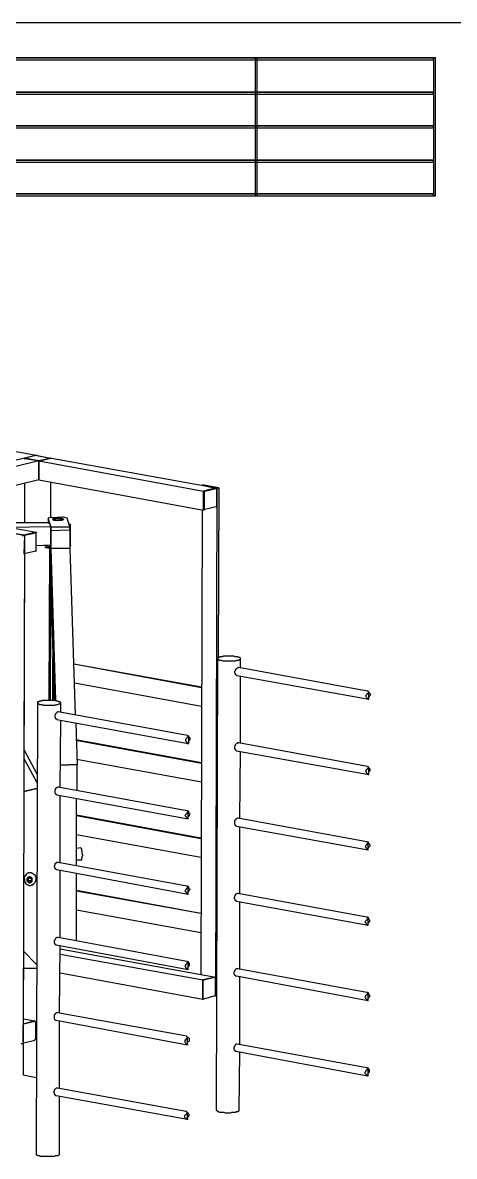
# Model space of a CAD drawing. Extents: x 41 to 1544, y 35 to 1189.
# Drawn here: x 628.7 to 785.4, y 776.9 to 1188.7 of the extents above; entities that cross this region are included whole.
import ezdxf

# ---------------------------------------------------------------- set-up
doc = ezdxf.new("R2010")
doc.units = 0
doc.layers.add('2345-64C-02_Sort_layout', color=7, linetype='CONTINUOUS')

msp = doc.modelspace()

# ---------------------------------------------------------------- linework, layer by layer
at = {"layer": '2345-64C-02_Sort_layout', "color": 7}
for points in [[(1543.6801, 1188.72), (40.56, 1188.72)], [(490.08, 1175.28), (777.84, 1175.28), (777.84, 1176), (490.08, 1176), (490.08, 1175.28), (490.08, 1175.28)], [(490.08, 1162.8), (777.84, 1162.8), (777.84, 1163.52), (490.08, 1163.52), (490.08, 1162.8), (490.08, 1162.8)], [(490.08, 1150.5601), (777.84, 1150.5601), (777.84, 1151.2801), (490.08, 1151.2801), (490.08, 1150.5601), (490.08, 1150.5601)], [(490.08, 1138.08), (777.84, 1138.08), (777.84, 1138.8), (490.08, 1138.8), (490.08, 1138.08), (490.08, 1138.08)], [(490.08, 1125.84), (777.84, 1125.84), (777.84, 1126.56), (490.08, 1126.56), (490.08, 1125.84), (490.08, 1125.84)], [(633.6, 1031.52), (414.48, 1071.6)], [(629.28, 1030.5601), (568.32, 1015.68)], [(633.36, 1031.52), (629.28, 1030.5601)], [(633.36, 1031.52), (629.28, 1030.5601)], [(629.28, 1030.5601), (629.52, 1030.5601)], [(629.28, 1030.5601), (629.28, 1030.5599)], [(629.28, 1030.5601), (629.28, 1030.3199), (629.52, 1030.3199)], [(634.56, 1029.6), (629.28, 1030.5601)], [(633.84, 1031.52), (633.6, 1031.52), (629.52, 1030.5601)], [(629.52, 1030.5601), (629.52, 1030.5599)], [(634.32, 1029.6), (629.52, 1030.5601)], [(634.32, 1029.6), (629.52, 1030.3199)], [(634.08, 1031.52), (633.36, 1031.52)], [(633.84, 1031.52), (638.64, 1030.5601)], [(634.08, 1031.52), (638.64, 1030.5601)], [(634.32, 1029.6), (634.56, 1029.6), (638.64, 1030.5601), (638.64, 1030.5599)], [(639.12, 1030.5601), (634.56, 1029.6)], [(634.8, 1029.6), (638.88, 1030.5601)], [(638.88, 1030.5601), (638.64, 1030.5599)], [(638.88, 1030.5601), (639.12, 1030.5601)], [(639.12, 1030.5601), (698.88, 1019.76), (694.32, 1018.56)], [(634.56, 1029.6), (573.6, 1014.48)], [(634.56, 1029.6), (634.56, 1022.64), (589.68, 1011.6)], [(634.32, 1029.6), (634.8, 1029.6)], [(634.56, 1029.6), (694.32, 1018.56)], [(634.56, 1022.64), (634.56, 1029.6)], [(629.28, 1021.44), (629.28, 1007.04)], [(634.56, 1022.64), (694.32, 1011.6)], [(638.88, 1008.96), (638.88, 1021.92)], [(693.84, 1020.72), (699.12, 1019.52)], [(694.56, 1020.72), (693.84, 1020.72)], [(694.32, 1011.6), (694.32, 1018.56)], [(694.32, 1018.32), (694.56, 1018.32), (694.56, 1018.56)], [(694.32, 1018.32), (694.32, 1012.08)], [(699.84, 1019.76), (694.56, 1020.72)], [(694.56, 1018.56), (698.64, 1019.52)], [(694.8, 1018.56), (694.56, 1018.56), (694.56, 1018.08)], [(694.56, 1018.08), (694.56, 1012.08)], [(694.8, 1018.56), (698.88, 1019.52)], [(699.12, 1019.52), (698.64, 835.2)], [(698.64, 1019.52), (698.88, 1019.52)], [(698.88, 1019.76), (698.88, 1019.52)], [(698.88, 1019.52), (699.12, 1019.52)], [(699.12, 1019.28), (699.12, 1019.52), (698.88, 1019.52)], [(699.12, 1019.52), (699.84, 1019.76), (699.6, 958.08)], [(699.12, 1013.04), (699.12, 1019.28)], [(569.04, 1006.56), (569.04, 1013.52), (629.04, 1002.48)], [(573.6, 1014.48), (633.6, 1003.68), (629.04, 1002.48)], [(639.12, 1008.96), (643.2, 1009.2)], [(644.88, 1008.72), (643.2, 1009.2)], [(693.84, 1011.84), (693.36, 842.88)], [(694.56, 1011.84), (694.32, 1011.84), (694.32, 1012.08)], [(694.32, 1011.6), (694.56, 1011.84)], [(694.56, 1012.08), (694.56, 1011.84), (694.8, 1011.84)], [(694.56, 1011.84), (694.8, 1011.84)], [(698.88, 1012.8), (694.8, 1011.84)], [(698.88, 1012.8), (699.12, 1012.8), (699.12, 1013.04)], [(638.88, 1005.6), (623.52, 1005.36)], [(638.4, 1007.04), (625.68, 1007.04)], [(639.12, 1008.96), (637.92, 1008.72)], [(637.92, 1008.72), (637.92, 1007.28)], [(638.88, 1005.6), (637.92, 1008.72)], [(637.92, 1007.04), (637.92, 1007.28)], [(637.92, 1007.04), (638.16, 1007.04)], [(638.4, 1007.04), (638.88, 1005.6)], [(638.88, 1005.6), (645.84, 1005.6)], [(638.88, 1005.6), (638.88, 1004.16)], [(638.88, 998.88), (638.88, 1005.6)], [(639.6, 1008.24), (639.6, 1008.48), (639.84, 1008.48), (640.08, 1008.72), (642.72, 1008.72), (642.96, 1008.48), (643.44, 1008.48), (643.44, 1008.24), (643.2, 1008.24), (642.96, 1008), (642.72, 1008), (639.84, 1008), (639.84, 1008.24), (639.6, 1008.24)], [(641.52, 1008), (642.96, 1008), (643.2, 1008.24), (643.2, 1008.48), (642.96, 1008.48), (642.72, 1008.72), (640.32, 1008.72), (640.08, 1008.48), (639.84, 1008.48), (639.6, 1008.48), (639.6, 1008.24), (639.84, 1008.24), (639.84, 1008), (641.52, 1008), (642.48, 1008), (642.48, 1008.24), (642.96, 1008.24), (642.96, 1008.48), (642.24, 1008.48), (642, 1008.72), (640.8, 1008.72), (640.56, 1008.48), (640.08, 1008.48), (640.08, 1008.24), (640.32, 1008.24), (640.56, 1008), (641.52, 1008)], [(639.6, 1008.24), (639.84, 1008.24)], [(643.2, 1008.24), (643.44, 1008.24)], [(645.84, 1005.6), (644.88, 1008.72)], [(645.84, 1006.56), (645.6, 1006.56)], [(645.84, 1006.32), (645.6, 1006.08)], [(645.84, 1006.32), (646.08, 1006.32), (645.84, 1006.56)], [(645.84, 1004.4), (645.84, 1005.6)], [(646.08, 998.88), (646.08, 1006.32)], [(629.28, 1002.48), (623.76, 1003.44)], [(628.56, 1002.24), (629.28, 1002.48), (628.8, 817.92)], [(629.04, 1002.48), (629.28, 1002.48), (633.36, 1003.68)], [(629.28, 1002.24), (629.04, 996)], [(629.28, 1002.48), (633.36, 1003.44)], [(629.28, 1002.48), (629.28, 1002.24)], [(633.6, 1003.44), (633.36, 1003.68)], [(633.6, 1003.2), (633.6, 1003.44), (633.36, 1003.44)], [(633.6, 1003.68), (633.6, 1003.44)], [(633.6, 997.2), (633.6, 1003.2)], [(645.84, 1004.4), (638.88, 1004.16), (638.64, 942.48)], [(645.84, 1004.4), (638.88, 1004.16)], [(645.84, 1004.4), (645.84, 997.68)], [(633.36, 996.72), (629.28, 995.76)], [(633.36, 996.72), (633.6, 996.72), (633.6, 997.2)], [(638.88, 998.88), (633.6, 998.64)], [(636.72, 998.88), (636.72, 998.64)], [(636.96, 998.64), (636.72, 998.64)], [(636.96, 998.64), (638.4, 998.4)], [(638.4, 998.16), (636.96, 998.16)], [(638.4, 998.16), (636.96, 998.16)], [(636.96, 997.92), (636.96, 998.16)], [(636.96, 998.16), (636.96, 997.92)], [(637.68, 997.92), (636.96, 997.92)], [(637.68, 997.92), (637.68, 998.16)], [(638.4, 998.16), (637.68, 998.16)], [(637.68, 997.92), (637.68, 998.16)], [(637.68, 997.92), (638.4, 997.92)], [(638.4, 998.88), (638.16, 942.48)], [(638.88, 997.68), (640.56, 942.48)], [(645.84, 997.68), (638.88, 997.68)], [(638.88, 997.68), (638.88, 984)], [(646.08, 998.88), (646.08, 998.88), (646.08, 998.64), (645.84, 998.64)], [(645.84, 998.64), (646.08, 998.64)], [(645.84, 997.68), (647.76, 937.2)], [(629.04, 996), (629.28, 995.7599)], [(629.28, 995.76), (629.04, 924.48)], [(629.04, 995.76), (629.28, 995.76)], [(629.28, 995.76), (629.28, 995.7599), (629.04, 995.7599)], [(629.28, 995.76), (629.52, 995.76)], [(638.88, 984), (640.08, 942.48)], [(629.04, 958.56), (629.28, 958.56)], [(629.04, 956.64), (629.04, 956.64)], [(639.6, 942.48), (639.6, 958.08), (640.08, 944.64)], [(639.6, 958.08), (639.84, 958.08)], [(693.6, 947.28), (647.28, 955.68)], [(693.6, 947.04), (647.28, 955.68)], [(699.36, 957.6), (698.88, 793.68)], [(700.8, 957.12), (701.28, 956.88), (706.08, 956.88), (706.32, 957.12), (707.28, 957.12), (707.28, 957.36), (707.76, 957.36), (707.76, 957.84), (707.52, 958.08), (707.28, 958.08), (707.04, 958.08), (706.8, 958.32), (705.84, 958.32), (705.36, 958.56), (701.52, 958.56), (701.28, 958.32), (700.32, 958.32), (700.08, 958.08), (699.6, 958.08), (699.6, 957.84), (699.36, 957.84), (699.36, 957.6), (699.6, 957.36), (699.84, 957.36), (700.08, 957.12), (700.8, 957.12)], [(707.76, 954.24), (707.76, 957.6)], [(707.04, 954.48), (706.8, 954.48), (706.8, 954.24), (706.56, 954.24), (706.08, 953.7599), (705.84, 953.7599), (705.84, 953.28), (705.6, 953.04), (705.6, 952.8)], [(705.6, 952.8), (705.6, 952.56), (705.84, 952.32), (705.84, 952.08), (706.08, 951.84), (706.32, 951.84), (706.32, 951.6), (706.56, 951.6)], [(706.56, 951.6), (754.32, 942.96)], [(753.84, 945.84), (707.04, 954.48)], [(707.76, 926.88), (707.76, 951.36)], [(629.04, 949.92), (629.28, 949.92)], [(693.6, 940.32), (647.52, 948.72)], [(640.08, 942.48), (640.08, 944.64)], [(640.08, 944.64), (640.32, 944.64)], [(754.08, 945.6), (754.32, 945.6), (754.08, 945.36), (754.08, 945.12), (753.84, 944.88), (753.6, 944.88), (753.6, 944.64), (753.12, 944.16)], [(753.12, 944.16), (753.36, 943.92), (753.6, 943.44), (754.08, 942.96), (754.32, 942.96)], [(754.08, 945.84), (753.84, 945.84), (753.84, 945.84), (754.08, 945.84), (754.08, 945.6)], [(754.32, 942.96), (754.32, 945.6)], [(754.32, 943.68), (754.56, 943.92), (754.56, 944.16), (755.04, 944.64), (754.56, 945.12), (754.56, 945.36), (754.32, 945.36)], [(634.08, 941.76), (633.6, 777.6)], [(635.52, 941.04), (635.76, 941.04), (636.24, 940.8), (640.32, 940.8), (640.8, 941.04), (641.52, 941.04), (641.76, 941.28), (642.24, 941.28), (642.24, 941.52), (642.48, 941.52), (642.48, 941.7599), (642.24, 941.7599), (642.24, 942), (642, 942), (641.76, 942), (641.52, 942.24), (640.8, 942.24), (640.32, 942.48), (635.76, 942.48), (635.52, 942.24), (634.8, 942.24), (634.56, 942), (634.08, 942), (634.08, 941.52), (634.32, 941.28), (634.56, 941.28), (634.8, 941.04), (635.52, 941.04)], [(642.48, 938.16), (642.48, 941.76)], [(641.52, 938.4), (641.28, 938.4), (640.56, 937.68), (640.56, 937.44), (640.32, 937.2), (640.32, 936.72)], [(640.32, 936.72), (640.32, 936.24), (640.56, 936), (640.56, 935.7599), (641.04, 935.7599), (641.04, 935.52)], [(641.04, 935.52), (688.8, 926.88)], [(688.56, 929.76), (641.52, 938.4)], [(642.24, 910.8), (642.48, 935.28)], [(648, 934.32), (648.48, 919.2), (642.24, 918.96)], [(648, 928.32), (693.6, 919.92)], [(648, 928.08), (693.6, 919.68)], [(688.8, 929.76), (688.8, 929.52), (689.04, 929.52), (688.8, 929.52), (688.8, 929.28), (688.56, 929.28), (688.32, 929.04), (688.32, 928.8), (687.84, 928.32), (687.84, 928.08)], [(687.84, 928.08), (687.84, 927.84), (688.56, 927.12), (688.56, 926.88), (689.04, 926.88)], [(688.56, 929.76), (688.56, 929.7599), (688.56, 929.7599), (688.8, 929.7599)], [(689.04, 926.88), (689.04, 929.52)], [(689.04, 927.6), (689.04, 927.84), (689.52, 928.32), (689.52, 928.56), (689.52, 928.8), (689.04, 929.28), (689.04, 929.52)], [(707.04, 927.12), (706.56, 927.12), (706.56, 926.88), (706.08, 926.64), (705.84, 926.4), (705.84, 926.16), (705.6, 925.92), (705.6, 925.44)], [(753.84, 918.48), (707.04, 927.12)], [(629.04, 924.72), (633.84, 915.84)], [(705.6, 925.44), (705.6, 924.96), (705.84, 924.96), (705.84, 924.72), (706.32, 924.24)], [(706.32, 924.24), (754.32, 915.6)], [(707.52, 899.52), (707.76, 924)], [(629.04, 921.36), (633.84, 912.72)], [(642.24, 918.96), (648.48, 919.2)], [(648.24, 921.12), (693.6, 912.96)], [(648.48, 909.84), (648.48, 919.2)], [(754.08, 918.48), (754.08, 918.24), (754.32, 918.24), (753.84, 917.76), (753.84, 917.52), (753.6, 917.52), (753.36, 917.28), (753.36, 917.04), (753.12, 916.8)], [(753.84, 918.48), (753.84, 918.48), (753.84, 918.48), (754.08, 918.48)], [(753.12, 916.8), (753.36, 916.56), (753.36, 916.32), (754.08, 915.6), (754.32, 915.6)], [(754.32, 915.6), (754.32, 918.24)], [(754.32, 916.32), (754.32, 916.56), (754.8, 917.04), (754.8, 917.28), (754.8, 917.52), (754.32, 918), (754.32, 918.24)], [(629.04, 909.36), (633.84, 910.56)], [(633.84, 910.56), (629.04, 909.36)], [(641.52, 911.04), (641.28, 911.04), (641.04, 910.8), (640.8, 910.8), (640.56, 910.56), (640.56, 910.32), (640.32, 910.08), (640.32, 909.36)], [(688.32, 902.4), (641.52, 911.04)], [(640.32, 909.36), (640.32, 908.88), (640.56, 908.64), (640.56, 908.4), (640.8, 908.4), (641.04, 908.16)], [(641.04, 908.16), (688.8, 899.52)], [(642.24, 883.44), (642.24, 907.92)], [(648.24, 882.48), (648.24, 906.96)], [(688.56, 902.4), (688.8, 902.4), (688.8, 901.92), (688.56, 901.68), (688.32, 901.68), (688.32, 901.44), (687.6, 900.72)], [(688.56, 902.4), (688.56, 902.4), (688.32, 902.4), (688.32, 902.4), (688.56, 902.4)], [(688.8, 899.52), (688.8, 902.16)], [(688.8, 900.48), (689.04, 900.48), (689.28, 900.72), (689.28, 900.96), (689.52, 901.2), (689.28, 901.44), (689.04, 901.92), (688.8, 902.16)], [(648.24, 900.96), (693.36, 892.56)], [(648.24, 900.72), (693.36, 892.32)], [(687.6, 900.72), (688.32, 900), (688.32, 899.76), (688.56, 899.76), (688.8, 899.52)], [(706.8, 899.76), (706.56, 899.76), (706.08, 899.28), (705.84, 899.28), (705.84, 899.04), (705.6, 898.8), (705.6, 898.08)], [(705.6, 898.08), (705.6, 897.6), (705.84, 897.36), (705.84, 897.12), (706.08, 897.12), (706.32, 896.88)], [(753.6, 891.12), (706.8, 899.76)], [(648.24, 893.76), (693.36, 885.6)], [(706.32, 896.88), (754.08, 888.24)], [(707.52, 872.16), (707.52, 896.64)], [(753.84, 891.12), (754.08, 891.12), (754.08, 890.64), (753.84, 890.4), (753.6, 890.4), (753.6, 890.16), (753.12, 889.68), (753.12, 889.44)], [(753.84, 891.12), (753.84, 891.12), (753.6, 891.12), (753.84, 891.12)], [(754.08, 888.24), (754.08, 890.88)], [(754.08, 888.96), (754.8, 889.68), (754.8, 889.92), (754.56, 890.16), (754.56, 890.4), (754.08, 890.88)], [(649.68, 888.96), (648.24, 888.72)], [(650.16, 888), (650.16, 888.72), (649.92, 888.72), (649.68, 888.96)], [(650.16, 888), (650.16, 886.8), (650.4, 886.56), (650.4, 886.08), (650.16, 885.84), (650.16, 885.36)], [(753.12, 889.44), (753.12, 889.2), (753.6, 888.72), (753.6, 888.48), (753.84, 888.48), (754.08, 888.24)], [(641.52, 883.68), (641.04, 883.68), (640.32, 882.96), (640.32, 882.48), (640.08, 882.24)], [(640.08, 882.24), (640.08, 882), (640.32, 881.76), (640.32, 881.28), (640.56, 881.28), (640.8, 881.04), (641.04, 881.04)], [(688.32, 875.04), (641.52, 883.68)], [(648.24, 884.64), (649.92, 884.64)], [(649.92, 884.64), (650.16, 884.64), (650.16, 885.36)], [(629.28, 877.68), (629.28, 878.4), (630, 879.12), (630.24, 879.12)], [(629.28, 877.68), (629.28, 876.72), (629.76, 876.24), (629.76, 876), (630, 875.76), (630.24, 875.76), (630.48, 875.52), (630.72, 875.52), (630.96, 875.28), (631.68, 875.28), (631.92, 875.52), (632.4, 875.52), (632.4, 875.76)], [(629.76, 878.88), (629.52, 878.64)], [(633.6, 877.68), (633.6, 878.16), (633.36, 878.64), (633.36, 878.88), (633.12, 879.12), (632.88, 879.12), (632.4, 879.6), (632.16, 879.6), (631.92, 879.84), (630.72, 879.84), (630.48, 879.6), (630.24, 879.6), (630, 879.36), (630, 879.12), (629.76, 878.88)], [(632.16, 877.2), (632.16, 877.92), (631.92, 878.16), (631.68, 878.16), (631.44, 878.4), (630.96, 878.4), (630.72, 878.16), (630.48, 878.16), (630.48, 877.92), (630.24, 877.68), (630.24, 876.96), (630.96, 876.24), (631.44, 876.24), (631.68, 876.48), (631.92, 876.48), (631.92, 876.48), (632.16, 876.72), (632.16, 876.96), (632.16, 877.2)], [(630.48, 877.92), (630.48, 877.68), (630.24, 877.68), (630.48, 877.44), (630.48, 876.96), (630.72, 876.96), (630.72, 876.72), (630.96, 876.72), (631.2, 876.48), (631.68, 876.48), (631.68, 876.72), (632.16, 876.72), (632.16, 876.96)], [(630.72, 877.2), (630.72, 877.68), (630.72, 877.92), (631.2, 877.92), (631.2, 878.16)], [(630.72, 877.68), (630.96, 877.92), (630.96, 878.16)], [(630.72, 877.44), (630.72, 877.68)], [(630.72, 877.44), (630.72, 877.2)], [(631.2, 878.16), (630.96, 878.16), (631.2, 878.16)], [(630.96, 878.16), (631.68, 878.16)], [(631.2, 878.16), (631.44, 878.16), (631.44, 877.92), (631.68, 877.92), (631.92, 877.68)], [(631.68, 878.16), (631.44, 878.16), (631.2, 878.16)], [(631.92, 877.68), (631.68, 877.92), (631.68, 878.16), (631.92, 878.16)], [(631.68, 878.16), (632.16, 877.44), (631.92, 877.44), (631.92, 877.68)], [(631.68, 876.96), (632.16, 877.44)], [(631.92, 877.68), (631.92, 877.2)], [(631.92, 877.44), (631.92, 877.2)], [(633.36, 876.72), (633.36, 876.96), (633.6, 877.2), (633.6, 877.68)], [(641.04, 881.04), (688.8, 872.16)], [(642.24, 856.32), (642.24, 880.8)], [(648.24, 855.12), (648.24, 879.6)], [(630.72, 877.2), (630.96, 876.96), (631.2, 876.96)], [(630.72, 877.2), (630.96, 876.96)], [(631.68, 876.96), (631.44, 876.96), (631.2, 876.96), (631.2, 876.96), (630.96, 876.96)], [(631.92, 877.2), (631.68, 876.96), (631.2, 876.96)], [(631.92, 877.2), (631.68, 876.96)], [(631.68, 876.96), (631.92, 876.96)], [(633.36, 876.96), (633.36, 876.72), (633.12, 876.48), (633.12, 876.24), (632.64, 875.76), (632.4, 875.76)], [(633.12, 876.24), (633.36, 876.72)], [(648.24, 873.6), (693.36, 865.2)], [(648.24, 873.36), (693.36, 865.2)], [(688.56, 875.04), (688.8, 875.04), (688.8, 874.8), (688.08, 874.08), (688.08, 873.84), (687.6, 873.36)], [(687.6, 873.36), (688.08, 872.88), (688.08, 872.64), (688.32, 872.64), (688.32, 872.4), (688.56, 872.16), (688.8, 872.16)], [(688.56, 875.04), (688.32, 875.04), (688.56, 875.04)], [(688.8, 872.16), (688.8, 874.8)], [(688.8, 873.12), (689.04, 873.12), (689.04, 873.36), (689.52, 873.84), (689.28, 874.08), (689.04, 874.56), (688.8, 874.8)], [(706.8, 872.4), (706.56, 872.4), (706.32, 872.16), (706.08, 872.16), (705.84, 871.92), (705.84, 871.68), (705.6, 871.44), (705.6, 870.96), (705.36, 870.72)], [(705.36, 870.72), (705.6, 870.48), (705.6, 870.24), (705.84, 870), (705.84, 869.76), (706.08, 869.76), (706.32, 869.52)], [(706.32, 869.52), (754.08, 860.88)], [(753.6, 863.76), (706.8, 872.4)], [(707.52, 844.8), (707.52, 869.28)], [(648.24, 866.4), (693.36, 858.24)], [(753.84, 863.76), (754.08, 863.76), (754.08, 863.52), (753.84, 863.28), (753.84, 863.04), (753.6, 863.04), (753.6, 862.8), (752.88, 862.08)], [(752.88, 862.08), (753.36, 861.6), (753.36, 861.36), (753.6, 861.12), (753.84, 861.12), (753.84, 860.88), (754.08, 860.88)], [(753.84, 863.76), (753.84, 863.76), (753.6, 863.76), (753.84, 863.76)], [(754.08, 860.88), (754.08, 863.52)], [(754.08, 861.84), (754.32, 861.84), (754.56, 862.08), (754.56, 862.32), (754.8, 862.56), (754.56, 862.8), (754.32, 863.28), (754.08, 863.52)], [(641.52, 856.32), (641.04, 856.32), (640.56, 856.08), (640.56, 855.84), (640.32, 855.6), (640.32, 855.36), (640.08, 855.12), (640.08, 854.88)], [(640.08, 854.88), (640.08, 854.4), (640.32, 854.16), (640.32, 853.92), (640.56, 853.92), (640.56, 853.68), (640.8, 853.68)], [(640.8, 853.68), (688.8, 844.8)], [(688.32, 847.68), (641.52, 856.32)], [(642, 828.96), (642.24, 853.44)], [(628.8, 851.52), (633.84, 846.48)], [(628.8, 851.52), (633.84, 846.48)], [(642.24, 852.24), (698.64, 841.92)], [(642.24, 850.32), (694.08, 840.96)], [(628.8, 845.28), (628.8, 826.8)], [(628.8, 845.28), (633.84, 845.28)], [(688.56, 847.68), (688.8, 847.68), (688.8, 847.44), (688.56, 847.44), (688.56, 847.2), (688.32, 847.2), (688.32, 846.96), (687.84, 846.48), (687.84, 846.24), (687.6, 846)], [(687.6, 846), (687.84, 845.76), (687.84, 845.52), (688.08, 845.28), (688.32, 845.28), (688.32, 845.04), (688.56, 845.04), (688.56, 844.8), (688.8, 844.8)], [(688.32, 847.68), (688.56, 847.68)], [(688.8, 844.8), (688.8, 847.44)], [(688.8, 845.76), (688.8, 846), (689.04, 846), (689.28, 846.24), (689.28, 846.48), (689.28, 846.96), (689.04, 847.2), (688.8, 847.2), (688.8, 847.44)], [(706.8, 845.04), (706.32, 845.04), (705.84, 844.8), (705.84, 844.56), (705.6, 844.32), (705.6, 844.08), (705.36, 843.84), (705.36, 843.36)], [(753.6, 836.4), (706.8, 845.04)], [(642.24, 843.6), (694.08, 834)], [(698.64, 841.92), (694.08, 840.96)], [(694.08, 834), (694.08, 840.96)], [(694.32, 840.96), (694.32, 840.72), (694.08, 840.72), (694.08, 840.48)], [(694.08, 840.48), (694.08, 840.96), (694.32, 840.96)], [(694.08, 840.48), (694.08, 834.48)], [(694.08, 840.48), (694.08, 834.48)], [(694.32, 840.96), (698.4, 841.92)], [(694.32, 840.96), (698.4, 841.92)], [(698.4, 841.92), (698.64, 841.92)], [(698.64, 841.68), (698.64, 841.92), (698.4, 841.92)], [(698.4, 841.92), (698.4, 841.92)], [(698.64, 841.92), (698.88, 841.92)], [(698.64, 835.44), (698.64, 841.68)], [(705.36, 843.36), (705.36, 843.12), (705.6, 842.88), (705.6, 842.64), (705.84, 842.64), (705.84, 842.4), (706.32, 842.4)], [(706.32, 842.4), (754.08, 833.52)], [(707.52, 817.68), (707.52, 842.16)], [(753.84, 836.4), (754.08, 836.4), (754.08, 836.16), (753.12, 835.2), (753.12, 834.96), (752.88, 834.72)], [(753.84, 836.4), (753.6, 836.4), (753.6, 836.4), (753.84, 836.4)], [(754.08, 833.52), (754.08, 836.16)], [(754.08, 834.48), (754.32, 834.48), (754.32, 834.72), (754.8, 835.2), (754.56, 835.44), (754.32, 835.92), (754.08, 835.92), (754.08, 836.16)], [(694.08, 834.48), (694.08, 834.24), (694.32, 834)], [(694.08, 834), (694.08, 834.48)], [(694.08, 834), (694.32, 834)], [(694.08, 834), (694.32, 834)], [(698.4, 835.2), (694.32, 834)], [(698.4, 835.2), (698.64, 835.2), (698.64, 835.44)], [(698.64, 835.2), (699.12, 835.2)], [(698.64, 835.2), (698.88, 835.2)], [(752.88, 834.72), (753.12, 834.48), (753.12, 834.24), (753.36, 834), (753.6, 834), (753.6, 833.76), (753.84, 833.52), (754.08, 833.52)], [(641.28, 828.96), (640.8, 828.96), (640.32, 828.48), (640.32, 828.24), (640.08, 828.24), (640.08, 827.52)], [(688.32, 820.56), (641.28, 828.96)], [(628.8, 826.8), (633.12, 826.08)], [(633.12, 826.08), (628.8, 824.88)], [(632.88, 825.84), (628.8, 824.88)], [(629.04, 824.88), (628.8, 824.88), (628.8, 824.4)], [(628.8, 818.4), (628.8, 824.4)], [(633.12, 825.84), (629.04, 824.88)], [(633.12, 825.84), (632.88, 825.84)], [(632.88, 825.84), (632.88, 825.84)], [(633.12, 826.08), (633.12, 825.84)], [(633.36, 825.6), (633.36, 825.84), (633.12, 825.84)], [(633.36, 825.6), (633.36, 819.36)], [(640.08, 827.52), (640.08, 826.8), (640.56, 826.32), (640.8, 826.32)], [(640.8, 826.32), (688.56, 817.44)], [(642, 801.6), (642, 826.08)], [(688.32, 820.32), (688.56, 820.32), (688.56, 819.84), (688.32, 819.84), (688.08, 819.6), (688.08, 819.36), (687.84, 819.12), (687.6, 819.12), (687.6, 818.88)], [(688.08, 820.56), (688.08, 820.56), (688.32, 820.32)], [(688.32, 820.32), (688.32, 820.56)], [(688.56, 817.44), (688.56, 820.32)], [(688.56, 818.4), (688.8, 818.64), (689.04, 818.64), (689.28, 818.88), (689.28, 819.12), (689.28, 819.6), (688.8, 820.08), (688.56, 820.08)], [(628.08, 817.92), (628.8, 817.92)], [(628.8, 818.4), (628.8, 818.16), (629.04, 818.16)], [(628.8, 818.16), (628.8, 806.4)], [(628.8, 818.16), (629.04, 818.16)], [(628.8, 818.16), (629.04, 818.16)], [(629.04, 818.16), (633.12, 819.12)], [(633.12, 819.12), (633.12, 819.36), (633.36, 819.36)], [(687.6, 818.88), (687.6, 818.4), (688.32, 817.68), (688.56, 817.68), (688.56, 817.44)], [(706.56, 817.68), (706.08, 817.68), (705.84, 817.44), (705.84, 817.2), (705.6, 816.96), (705.6, 816.72), (705.36, 816.48), (705.36, 816.24)], [(705.36, 816.24), (705.36, 815.76), (705.6, 815.52), (705.6, 815.28), (705.84, 815.28), (705.84, 815.04), (706.08, 815.04)], [(753.6, 809.04), (706.56, 817.68)], [(706.08, 815.04), (753.84, 806.16)], [(707.28, 793.68), (707.52, 814.8)], [(753.6, 809.04), (753.84, 809.04), (754.08, 809.04), (754.08, 808.8), (753.84, 808.8), (753.84, 808.56), (753.6, 808.56), (753.6, 808.32), (753.12, 807.84), (753.12, 807.6), (752.88, 807.36)], [(752.88, 807.36), (752.88, 807.12), (753.36, 806.64), (753.6, 806.64), (753.6, 806.4), (753.84, 806.4), (753.84, 806.16), (754.08, 806.16)], [(754.08, 806.16), (754.08, 808.8)], [(754.08, 807.12), (754.08, 807.36), (754.32, 807.36), (754.56, 807.6), (754.56, 807.84), (754.56, 808.32), (754.32, 808.56), (754.08, 808.56), (754.08, 808.8)], [(633.6, 805.44), (628.8, 806.4), (628.8, 806.4)], [(641.28, 801.6), (640.8, 801.6), (640.08, 800.88), (640.08, 800.4), (639.84, 800.16)], [(639.84, 800.16), (640.08, 799.92), (640.08, 799.44), (640.32, 799.44), (640.32, 799.2), (640.56, 798.96), (640.8, 798.96)], [(688.08, 793.2), (641.28, 801.6)], [(640.8, 798.96), (688.56, 790.32)], [(642, 777.6), (642, 798.72)], [(688.32, 792.96), (688.32, 793.2), (688.08, 793.2), (688.08, 793.2), (688.32, 792.96), (688.56, 792.96), (688.56, 792.72), (688.32, 792.72), (688.32, 792.48), (687.36, 791.52)], [(687.36, 791.52), (687.6, 791.04), (687.84, 790.8), (688.08, 790.8), (688.08, 790.56), (688.32, 790.32), (688.56, 790.32), (688.56, 790.08), (688.56, 790.32)], [(688.56, 790.32), (688.56, 792.96)], [(688.56, 791.04), (689.04, 791.52), (689.04, 791.76), (689.28, 792), (688.8, 792.48), (688.8, 792.72), (688.56, 792.72)], [(698.88, 793.68), (699.12, 793.68), (699.12, 793.44), (699.36, 793.44), (699.36, 793.2), (699.84, 793.2), (700.08, 792.96), (700.56, 792.96)], [(700.56, 792.96), (701.76, 792.96), (702.24, 792.72), (704.16, 792.72), (704.64, 792.96), (706.08, 792.96), (706.32, 793.2), (707.04, 793.2), (707.04, 793.44), (707.28, 793.44), (707.28, 793.68)], [(633.6, 777.6), (633.84, 777.36), (634.08, 777.36), (634.32, 777.12), (634.8, 777.12), (635.04, 776.88)], [(635.04, 776.88), (640.32, 776.88), (640.56, 777.12), (641.52, 777.12), (641.52, 777.36), (641.76, 777.36), (642, 777.6)]]:
    msp.add_lwpolyline(points, dxfattribs=at)
at = {"layer": '2345-64C-02_Sort_layout', "color": 1}
for points in [[(490.08, 1176), (777.84, 1176)], [(713.04, 1176), (713.04, 1125.84), (713.76, 1125.84), (713.76, 1176), (713.04, 1176), (713.04, 1125.84), (713.04, 1125.84)], [(777.84, 1176), (777.84, 1125.84), (778.56, 1125.84), (778.56, 1176), (777.84, 1176), (777.84, 1125.84), (777.84, 1125.84)], [(490.08, 1163.52), (777.84, 1163.52)], [(490.08, 1151.28), (777.84, 1151.28)], [(490.08, 1138.8), (777.84, 1138.8)], [(490.08, 1126.5601), (777.84, 1126.5601)]]:
    msp.add_lwpolyline(points, dxfattribs=at)

doc.saveas('drawing.dxf')
